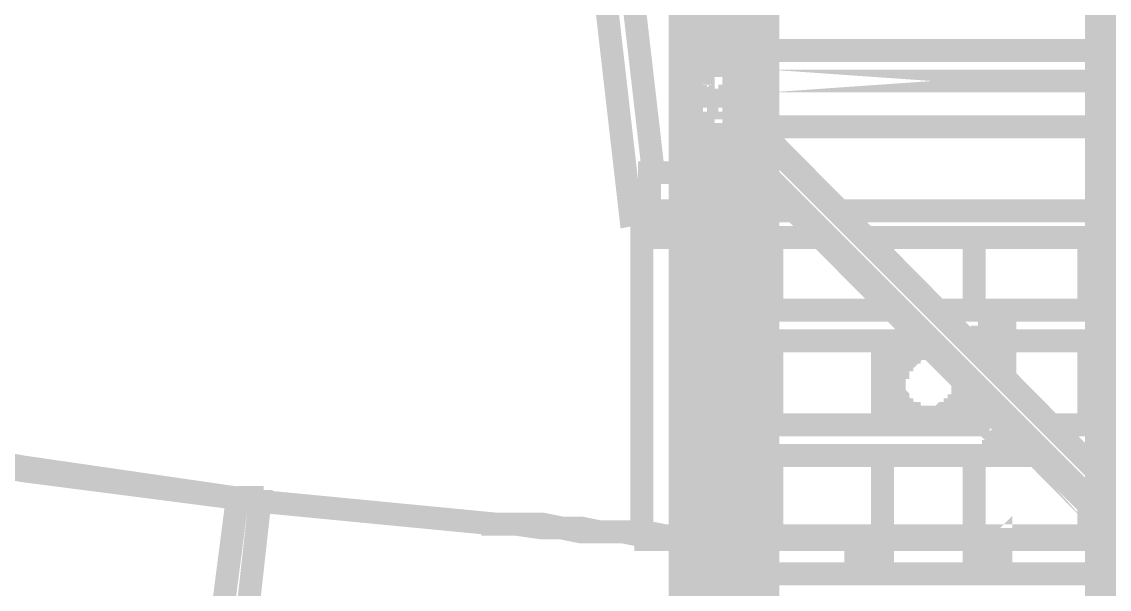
# Model space of a CAD drawing. Extents: x 0.1 to 11.6, y 0.3 to 16.2.
# Drawn here: x 3.8445 to 4.3189, y 9.6766 to 9.9242 of the extents above; entities that cross this region are included whole.
import ezdxf

# ---------------------------------------------------------------- set-up
doc = ezdxf.new("R2010")
doc.units = 0
doc.header["$MEASUREMENT"] = 0

msp = doc.modelspace()

# ---------------------------------------------------------------- linework, layer by layer
at = {"color": 0, "const_width": 0.01}
for points in [[(4.13167, 12.49), (4.13336, 12.49), (4.13336, 12.4883), (4.13336, 12.49), (4.13167, 12.49), (4.13167, 9.40831), (4.13336, 9.40831), (4.13336, 12.4883), (4.15332, 12.4717), (4.13336, 12.4883), (4.34668, 12.4883), (4.33003, 12.4717), (4.34668, 12.4883), (4.34831, 12.49), (4.34999, 12.49)], [(4.16, 12.465), (4.16, 12.4633), (4.16, 9.40831), (4.31999, 9.40831), (4.32167, 9.40831), (4.32335, 9.40831), (4.34668, 9.40831), (4.34831, 9.40831), (4.34999, 9.40831), (4.34999, 12.49), (4.34831, 12.49), (4.34668, 12.4883), (4.34668, 9.40831)], [(4.32335, 12.465), (4.32835, 12.47), (4.32335, 12.465), (4.31999, 12.465), (4.16, 12.465), (4.15831, 12.465), (4.15332, 12.47), (4.15831, 12.465), (4.15831, 9.40831), (4.13336, 9.40831)], [(4.31999, 9.40831), (4.31999, 12.4633), (4.16, 12.4633), (4.16, 9.41), (4.31999, 9.41), (4.31999, 12.4633), (4.31999, 12.465)], [(4.16, 12.4633), (4.16, 9.41)], [(4.16168, 12.4633), (4.16168, 9.41)], [(4.16835, 12.4633), (4.16835, 9.41)], [(4.16997, 12.4633), (4.16997, 9.41)], [(4.31999, 12.4633), (4.32167, 12.4633), (4.32167, 12.465), (4.32335, 12.465), (4.32335, 9.40831)], [(4.31999, 9.41), (4.31999, 12.4633)], [(4.31999, 9.41), (4.31999, 12.4633)], [(4.15001, 9.42333), (4.15001, 9.42503), (4.15001, 9.42665), (4.15001, 9.42833), (4.15001, 9.43001), (4.15001, 9.43164), (4.15001, 9.43332), (4.15001, 9.435), (4.15001, 12.445), (4.15001, 12.4467), (4.15001, 12.4483), (4.15001, 12.45), (4.15001, 12.4517), (4.15001, 12.4533), (4.15001, 12.455), (4.15001, 12.4567)], [(4.14165, 12.445), (4.14165, 9.435)], [(4.13167, 9.85835), (4.11833, 9.85835), (4.11833, 9.84169), (4.11003, 9.84), (4.06, 10.275), (4.07167, 10.2767), (4.12001, 9.85835)], [(4.31332, 9.91168), (4.16997, 9.91168)], [(4.14165, 9.90169), (4.13997, 9.90169), (4.13835, 9.90169), (4.13835, 9.90001), (4.13835, 9.89833), (4.13835, 9.88167), (4.13835, 9.87999), (4.13997, 9.87999), (4.14165, 9.87999)], [(4.15001, 9.87999), (4.15169, 9.87999), (4.15332, 9.87999), (4.15332, 9.88167), (4.15332, 9.89833), (4.15332, 9.90001), (4.15332, 9.90169), (4.15169, 9.90169), (4.15001, 9.90169)], [(4.14165, 9.90001), (4.13997, 9.90001), (4.13997, 9.89833), (4.13997, 9.89665), (4.13997, 9.89501), (4.14165, 9.89501), (4.13997, 9.89501), (4.13997, 9.89665)], [(4.13997, 9.89833), (4.14165, 9.89833)], [(4.15001, 9.90001), (4.15169, 9.90001), (4.15169, 9.89833), (4.15169, 9.89665), (4.15169, 9.89501), (4.15001, 9.89501), (4.15169, 9.89665), (4.15169, 9.89833), (4.15001, 9.89833), (4.15169, 9.89833)], [(4.14165, 9.88667), (4.13997, 9.88667), (4.13997, 9.88499), (4.13997, 9.88336), (4.13997, 9.88167), (4.14165, 9.88167), (4.13997, 9.88167), (4.13997, 9.88336), (4.13997, 9.88167)], [(4.15001, 9.88499), (4.15169, 9.88499), (4.15169, 9.88336), (4.15169, 9.88167), (4.15001, 9.88167), (4.15169, 9.88167), (4.15169, 9.88336), (4.15169, 9.88499), (4.15169, 9.88667), (4.15001, 9.88667)], [(4.13997, 9.88499), (4.14165, 9.88499)], [(4.16997, 9.87831), (4.31332, 9.87831)], [(4.16997, 9.87332), (4.31332, 9.72835)], [(4.16997, 9.87169), (4.31332, 9.72835)], [(4.16997, 9.85667), (4.31332, 9.71332)], [(4.16997, 9.85335), (4.31332, 9.71001)], [(4.13167, 9.84), (4.11833, 9.84), (4.11833, 9.84169), (4.13167, 9.84169)], [(4.12001, 9.84), (4.12001, 9.83003), (4.13167, 9.83003)], [(4.16997, 9.84169), (4.18164, 9.84169)], [(4.20167, 9.84169), (4.31332, 9.84169)], [(4.11664, 9.83501), (4.11501, 9.83501), (4.11501, 9.70167)], [(4.11664, 9.83501), (4.11833, 9.83501)], [(4.16997, 9.83003), (4.19168, 9.83003)], [(4.17165, 9.79833), (4.17165, 9.83003)], [(4.21164, 9.83003), (4.31332, 9.83003)], [(4.22, 9.82167), (4.22, 9.83003)], [(4.25999, 9.79833), (4.25999, 9.83003)], [(4.31, 9.79833), (4.31, 9.83003)], [(4.22, 9.79833), (4.22, 9.80165)], [(4.22331, 9.79833), (4.16997, 9.79833)], [(4.31332, 9.79833), (4.24501, 9.79833)], [(4.27333, 9.76833), (4.27333, 9.78836), (4.27333, 9.78999), (4.27165, 9.78999), (4.27165, 9.79167), (4.27001, 9.79167), (4.27001, 9.78999), (4.26833, 9.78836), (4.26665, 9.78836), (4.26665, 9.78668), (4.26497, 9.78668), (4.26335, 9.78668), (4.26335, 9.785), (4.25667, 9.785)], [(4.16997, 9.785), (4.23503, 9.785)], [(4.17165, 9.74832), (4.17165, 9.785)], [(4.22, 9.74832), (4.22, 9.785)], [(4.23833, 9.78331), (4.23833, 9.78168), (4.23665, 9.78168), (4.23503, 9.78168), (4.23335, 9.78168), (4.23335, 9.78), (4.23167, 9.77832), (4.22999, 9.77832), (4.22835, 9.77832), (4.22835, 9.77669), (4.22667, 9.77669), (4.22667, 9.77501), (4.22667, 9.77333), (4.22499, 9.77333), (4.22499, 9.77165), (4.22499, 9.77001), (4.22499, 9.76833), (4.22499, 9.76665), (4.22499, 9.76497), (4.22499, 9.76335), (4.22499, 9.76167), (4.22667, 9.75999), (4.22667, 9.75836), (4.22835, 9.75667), (4.22999, 9.75499), (4.23167, 9.75331), (4.23335, 9.75331), (4.23503, 9.75168), (4.23665, 9.75168), (4.23833, 9.75168), (4.24001, 9.75168), (4.24164, 9.75168), (4.24333, 9.75168), (4.24501, 9.75168), (4.24669, 9.75331), (4.24832, 9.75331), (4.25, 9.75331), (4.25168, 9.75331), (4.25168, 9.75499), (4.25331, 9.75499), (4.25331, 9.75667), (4.25499, 9.75667), (4.25499, 9.75836), (4.25499, 9.75999), (4.25667, 9.75999), (4.25667, 9.76167), (4.25667, 9.76335), (4.25667, 9.76497)], [(4.25999, 9.785), (4.25999, 9.78)], [(4.27333, 9.785), (4.31332, 9.785)], [(4.31, 9.74832), (4.31, 9.785)], [(4.25999, 9.75999), (4.25999, 9.74832)], [(4.16997, 9.74832), (4.26335, 9.74832), (4.26497, 9.74832), (4.26665, 9.74669), (4.26833, 9.74669), (4.26833, 9.74501), (4.27001, 9.74501), (4.27001, 9.74333), (4.27001, 9.74164), (4.27165, 9.74164), (4.27165, 9.74333), (4.27333, 9.74501), (4.27333, 9.74669), (4.27333, 9.74832)], [(4.31332, 9.74832), (4.29497, 9.74832)], [(4.16997, 9.73503), (4.285, 9.73503)], [(4.17165, 9.69997), (4.17165, 9.73503)], [(4.22, 9.69997), (4.22, 9.73503)], [(4.25999, 9.69997), (4.25999, 9.73503)], [(4.30664, 9.73503), (4.31332, 9.73503)], [(4.31, 9.73167), (4.31, 9.73503)], [(3.93832, 9.71669), (3.94, 9.71669)], [(3.93832, 9.71669), (3.93832, 9.715)], [(3.94835, 9.71669), (3.94997, 9.71669)], [(3.94835, 9.71669), (3.94835, 9.715)], [(3.93164, 9.66336), (3.93832, 9.715), (3.94835, 9.715), (3.94168, 9.655), (3.93832, 9.655)], [(3.94835, 9.715), (3.94997, 9.715)], [(4.31, 9.69997), (4.31, 9.71164)], [(4.04497, 9.70503), (4.04665, 9.70503)], [(4.04833, 9.70503), (4.05003, 9.70503)], [(4.04833, 9.70503), (4.05003, 9.70503)], [(4.05165, 9.70503), (4.05333, 9.70503)], [(4.05165, 9.70503), (4.05333, 9.70503)], [(4.27333, 9.69835), (4.27165, 9.69835), (4.27165, 9.69667), (4.27333, 9.69835), (4.28168, 9.69835)], [(4.11501, 9.69997), (4.11664, 9.69997)], [(4.11501, 9.69997), (4.11664, 9.69997)], [(4.13167, 9.69835), (4.11664, 9.69835), (4.11664, 9.69997), (4.13167, 9.69997)], [(4.12169, 9.69997), (4.12332, 9.69997)], [(4.125, 9.69997), (4.12668, 9.69997)], [(4.31332, 9.69997), (4.16997, 9.69997)], [(4.31332, 9.69835), (4.16997, 9.69835)], [(4.19835, 9.69835), (4.20833, 9.69835), (4.20833, 9.69667), (4.20833, 9.69835)], [(4.19835, 9.69835), (4.19997, 9.69835)], [(4.23167, 9.69835), (4.22168, 9.69835), (4.22, 9.69835), (4.22, 9.69667), (4.22, 9.69336), (4.22, 9.69168), (4.22, 9.69), (4.21832, 9.69), (4.21832, 9.68832), (4.21669, 9.68832), (4.215, 9.68832), (4.21332, 9.68832), (4.21164, 9.68832), (4.21001, 9.69), (4.21001, 9.69168), (4.20833, 9.69168), (4.20833, 9.69336), (4.20833, 9.69168)], [(4.22, 9.69168), (4.22, 9.69336), (4.22, 9.69168), (4.22, 9.69), (4.21832, 9.69), (4.21669, 9.68832), (4.215, 9.68832), (4.21332, 9.68832), (4.21164, 9.69), (4.21001, 9.69), (4.21001, 9.69168), (4.20833, 9.69168), (4.20833, 9.69336), (4.20833, 9.69667), (4.20833, 9.69336)], [(4.22168, 9.69835), (4.22, 9.69835), (4.22, 9.69667), (4.22, 9.69336)], [(4.23167, 9.69835), (4.23335, 9.69835)], [(4.25168, 9.69835), (4.25836, 9.69835), (4.25999, 9.69835), (4.25999, 9.69667), (4.25999, 9.69336), (4.25999, 9.69168), (4.26167, 9.69168), (4.26167, 9.69), (4.26335, 9.69), (4.26335, 9.68832), (4.26497, 9.68832), (4.26665, 9.68832), (4.26833, 9.68832), (4.27001, 9.68832), (4.27001, 9.69), (4.27165, 9.69168), (4.27165, 9.69336)], [(4.25168, 9.69835), (4.25331, 9.69835)], [(4.25836, 9.69835), (4.25999, 9.69835), (4.26167, 9.69835), (4.26167, 9.69667), (4.26167, 9.69336), (4.26167, 9.69168)], [(4.27165, 9.69168), (4.27165, 9.69336), (4.27165, 9.69667), (4.27165, 9.69336), (4.27165, 9.69168), (4.27001, 9.69168), (4.27001, 9.69), (4.27001, 9.68832), (4.26833, 9.68832), (4.26665, 9.68832), (4.26497, 9.68832), (4.26497, 9.69), (4.26335, 9.69), (4.26167, 9.69168), (4.26167, 9.69336)], [(4.28168, 9.69835), (4.28331, 9.69835)], [(4.20833, 9.69168), (4.20833, 9.68332)], [(4.22, 9.68332), (4.22, 9.69168)], [(4.26167, 9.69168), (4.26167, 9.68332)], [(4.27165, 9.68332), (4.27165, 9.69168)], [(4.31332, 9.68332), (4.16997, 9.68332)]]:
    msp.add_lwpolyline(points, dxfattribs=at)
for points in [[(4.31332, 12.4633), (4.31332, 9.41), (4.31332, 12.4633)], [(4.13997, 9.89833), (4.14165, 9.89833), (4.13997, 9.89833)], [(4.16997, 9.89833), (4.31332, 9.89833), (4.16997, 9.89833)], [(4.14165, 9.88499), (4.13997, 9.88499), (4.14165, 9.88499)], [(4.31332, 9.70833), (4.16997, 9.85335), (4.31332, 9.70833)], [(4.11664, 9.83501), (4.12001, 9.83501), (4.11664, 9.83501)], [(4.16997, 9.83003), (4.16997, 9.79833), (4.16997, 9.83003)], [(4.31, 9.83003), (4.31, 9.79833), (4.31, 9.83003)], [(4.16997, 9.785), (4.16997, 9.74832), (4.16997, 9.785)], [(4.23665, 9.78331), (4.23503, 9.78331), (4.23335, 9.78331), (4.23335, 9.78168), (4.23167, 9.78168), (4.23167, 9.78), (4.22999, 9.78), (4.22835, 9.77832), (4.22667, 9.77832), (4.22499, 9.77669), (4.22499, 9.77501), (4.22331, 9.77333), (4.22331, 9.77165), (4.22331, 9.77001), (4.22331, 9.76833), (4.22331, 9.76665), (4.22331, 9.76497), (4.22331, 9.76335), (4.22331, 9.76167), (4.22499, 9.75999), (4.22499, 9.75836), (4.22499, 9.75667), (4.22667, 9.75667), (4.22667, 9.75499), (4.22835, 9.75499), (4.22835, 9.75331), (4.22999, 9.75331), (4.23167, 9.75331), (4.23335, 9.75168), (4.23503, 9.75), (4.23665, 9.75), (4.23833, 9.75), (4.24001, 9.75), (4.24164, 9.75), (4.24333, 9.75), (4.24501, 9.75), (4.24669, 9.75), (4.24669, 9.75168), (4.24832, 9.75168), (4.25, 9.75168), (4.25, 9.75331), (4.25168, 9.75331), (4.25331, 9.75331), (4.25499, 9.75499), (4.25499, 9.75667), (4.25667, 9.75667), (4.25667, 9.75836), (4.25667, 9.75999), (4.25667, 9.76167), (4.25667, 9.76335), (4.25667, 9.76167), (4.25667, 9.75999), (4.25667, 9.75836), (4.25667, 9.75667), (4.25499, 9.75667), (4.25499, 9.75499), (4.25331, 9.75331), (4.25168, 9.75331), (4.25, 9.75168), (4.24832, 9.75168), (4.24669, 9.75), (4.24501, 9.75), (4.24333, 9.75), (4.24164, 9.75), (4.24001, 9.75), (4.23833, 9.75), (4.23665, 9.75), (4.23503, 9.75), (4.23335, 9.75), (4.23335, 9.75168), (4.23167, 9.75168), (4.23167, 9.75331), (4.22999, 9.75331), (4.22835, 9.75331), (4.22667, 9.75499), (4.22667, 9.75667), (4.22499, 9.75667), (4.22499, 9.75836), (4.22499, 9.75999), (4.22331, 9.75999), (4.22331, 9.76167), (4.22331, 9.76335), (4.22331, 9.76497), (4.22331, 9.76665), (4.22331, 9.76833), (4.22331, 9.77001), (4.22331, 9.77165), (4.22331, 9.77333), (4.22499, 9.77333), (4.22499, 9.77501), (4.22499, 9.77669), (4.22667, 9.77832), (4.22835, 9.77832), (4.22999, 9.78), (4.23167, 9.78168), (4.23335, 9.78168), (4.23335, 9.78331), (4.23503, 9.78331), (4.23665, 9.78331)], [(4.31, 9.785), (4.31, 9.74832), (4.31, 9.785)], [(3.64165, 9.77165), (3.74333, 9.74832), (3.845, 9.72835), (3.94835, 9.715), (4.05165, 9.70503), (3.94835, 9.715), (3.845, 9.72999), (3.74333, 9.74832), (3.64165, 9.77165)], [(4.16997, 9.73503), (4.16997, 9.69997), (4.16997, 9.73503)], [(4.31, 9.73503), (4.31, 9.73167), (4.31, 9.73503)], [(3.93832, 9.71669), (3.94835, 9.71669), (3.93832, 9.71669)], [(4.31, 9.71164), (4.31, 9.69997), (4.31, 9.71164)], [(4.06, 9.70503), (4.05832, 9.70503), (4.05664, 9.70503), (4.05501, 9.70503), (4.05165, 9.70503), (4.05003, 9.70503), (4.04665, 9.70503), (4.04497, 9.70503), (4.04665, 9.70503), (4.05003, 9.70503), (4.05165, 9.70503), (4.05501, 9.70503), (4.05664, 9.70503), (4.05832, 9.70503), (4.06, 9.70503)], [(4.125, 9.69997), (4.11501, 9.69997), (4.10667, 9.70167), (4.09668, 9.70167), (4.08832, 9.70167), (4.08003, 9.70335), (4.07167, 9.70335), (4.06, 9.70503), (4.05165, 9.70503), (4.06, 9.70503), (4.07167, 9.70503), (4.08003, 9.70335), (4.08832, 9.70335), (4.09668, 9.70167), (4.10667, 9.70167), (4.11664, 9.70167), (4.125, 9.69997)], [(4.22, 9.69168), (4.22, 9.69336), (4.22, 9.69499), (4.22, 9.69667), (4.21832, 9.69667), (4.21832, 9.69835), (4.21669, 9.69835), (4.215, 9.69835), (4.21332, 9.69835), (4.21164, 9.69835), (4.21164, 9.69667), (4.21001, 9.69667), (4.21001, 9.69499), (4.20833, 9.69336), (4.20833, 9.69168), (4.21001, 9.69168), (4.21001, 9.69), (4.21164, 9.69), (4.21332, 9.68832), (4.215, 9.68832), (4.21669, 9.68832), (4.21669, 9.69), (4.21832, 9.69), (4.22, 9.69168)], [(4.22, 9.69336), (4.22, 9.69168), (4.21832, 9.69168), (4.21832, 9.69), (4.21669, 9.69), (4.215, 9.69), (4.21332, 9.69), (4.21164, 9.69), (4.21164, 9.69168), (4.21001, 9.69168), (4.21001, 9.69336), (4.21001, 9.69499), (4.21164, 9.69667), (4.21332, 9.69667), (4.21332, 9.69835), (4.215, 9.69835), (4.21669, 9.69835), (4.21669, 9.69667), (4.21832, 9.69667), (4.21832, 9.69499), (4.22, 9.69499), (4.22, 9.69336)], [(4.27165, 9.69168), (4.27165, 9.69336), (4.27165, 9.69499), (4.27001, 9.69499), (4.27001, 9.69667), (4.27001, 9.69835), (4.26833, 9.69835), (4.26665, 9.69835), (4.26497, 9.69835), (4.26335, 9.69835), (4.26335, 9.69667), (4.26167, 9.69667), (4.26167, 9.69499), (4.26167, 9.69336), (4.26167, 9.69168), (4.26335, 9.69), (4.26497, 9.69), (4.26497, 9.68832), (4.26665, 9.68832), (4.26833, 9.68832), (4.27001, 9.68832), (4.27001, 9.69), (4.27001, 9.69168), (4.27165, 9.69168)], [(4.27001, 9.69336), (4.27001, 9.69168), (4.27001, 9.69), (4.26833, 9.69), (4.26665, 9.69), (4.26497, 9.69), (4.26335, 9.69), (4.26335, 9.69168), (4.26167, 9.69168), (4.26167, 9.69336), (4.26335, 9.69499), (4.26335, 9.69667), (4.26497, 9.69667), (4.26665, 9.69835), (4.26833, 9.69835), (4.26833, 9.69667), (4.27001, 9.69667), (4.27001, 9.69499), (4.27001, 9.69336)], [(3.82167, 9.67333), (3.82167, 9.67165), (3.83501, 9.66997), (3.82167, 9.67333)]]:
    msp.add_lwpolyline(points, close=True, dxfattribs=at)

doc.saveas('drawing.dxf')
